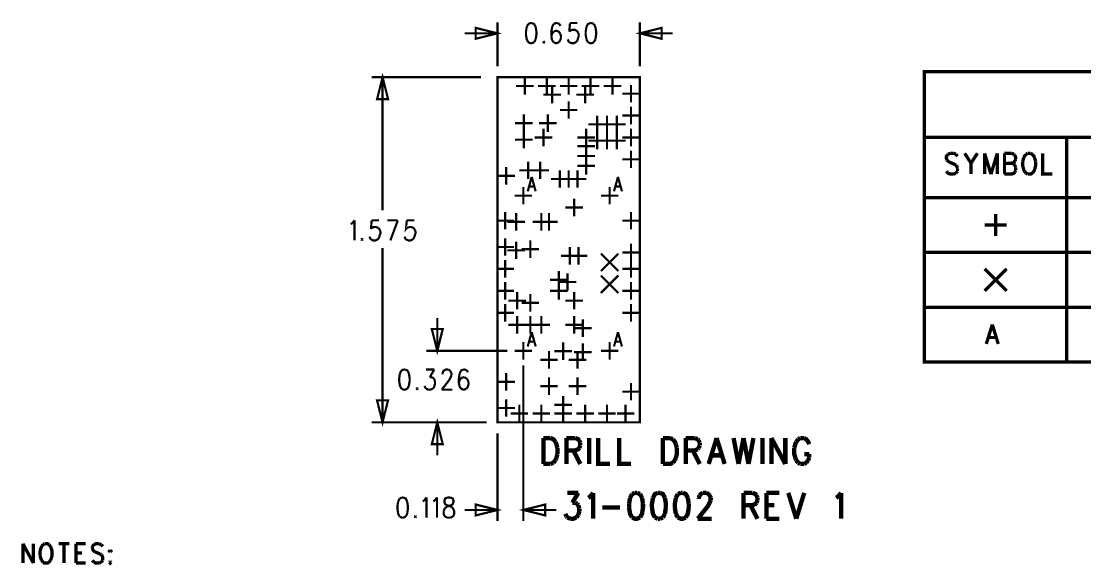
# Model space of a CAD drawing. Extents: x 5.82 to 15.01, y 4.82 to 9.83.
# Drawn here: x 5.825 to 10.682, y 7.346 to 9.83 of the extents above; entities that cross this region are included whole.
import ezdxf

# ---------------------------------------------------------------- set-up
doc = ezdxf.new("R2010")
doc.units = 0
doc.layers.add('DD_PHO', color=1, linetype='CONTINUOUS')

msp = doc.modelspace()

# ---------------------------------------------------------------- linework, layer by layer
at = {"layer": 'DD_PHO'}
for points, const_width in [([(8, 9.625), (8, 9.825)], 0.01), ([(8.14022, 9.8175), (8.1334, 9.80437)], 0.01), ([(8.15045, 9.82187), (8.14022, 9.8175)], 0.01), ([(8.15727, 9.82187), (8.15045, 9.82187)], 0.01), ([(8.17431, 9.80437), (8.1675, 9.8175), (8.15727, 9.82187)], 0.01), ([(8.25613, 9.8175), (8.24931, 9.80437)], 0.01), ([(8.26636, 9.82187), (8.25613, 9.8175)], 0.01), ([(8.27318, 9.82187), (8.26636, 9.82187)], 0.01), ([(8.2834, 9.8175), (8.27318, 9.82187)], 0.01), ([(8.28681, 9.80875), (8.2834, 9.8175)], 0.01), ([(8.33113, 9.82187), (8.32772, 9.7825)], 0.01), ([(8.36522, 9.82187), (8.33113, 9.82187)], 0.01), ([(8.42318, 9.82187), (8.41295, 9.8175), (8.40613, 9.80437)], 0.01), ([(8.43, 9.82187), (8.42318, 9.82187)], 0.01), ([(8.44022, 9.8175), (8.43, 9.82187)], 0.01), ([(8.44704, 9.80437), (8.44022, 9.8175)], 0.01), ([(8.65, 9.625), (8.65, 9.825)], 0.01), ([(8, 9.775), (7.85, 9.775)], 0.01), ([(8, 9.775), (7.9, 9.75), (7.9, 9.8), (8, 9.775)], 0.01), ([(8.1334, 9.80437), (8.13, 9.7825), (8.13, 9.76937)], 0.01), ([(8.13, 9.76937), (8.1334, 9.7475)], 0.01), ([(8.17772, 9.7825), (8.17431, 9.80437)], 0.01), ([(8.17431, 9.7475), (8.17772, 9.76937)], 0.01), ([(8.17772, 9.76937), (8.17772, 9.7825)], 0.01), ([(8.24931, 9.80437), (8.2459, 9.7825)], 0.01), ([(8.2459, 9.7825), (8.2459, 9.76062)], 0.01), ([(8.24931, 9.77375), (8.2459, 9.76062)], 0.01), ([(8.2459, 9.76062), (8.24931, 9.74312)], 0.01), ([(8.25613, 9.7825), (8.24931, 9.77375)], 0.01), ([(8.26636, 9.78687), (8.25613, 9.7825)], 0.01), ([(8.26977, 9.78687), (8.26636, 9.78687)], 0.01), ([(8.28681, 9.77375), (8.28, 9.7825), (8.26977, 9.78687)], 0.01), ([(8.29022, 9.76062), (8.28681, 9.77375)], 0.01), ([(8.29022, 9.75625), (8.29022, 9.76062)], 0.01), ([(8.32772, 9.7825), (8.33113, 9.78687)], 0.01), ([(8.33113, 9.78687), (8.34136, 9.79125), (8.35159, 9.79125), (8.36181, 9.78687)], 0.01), ([(8.36181, 9.78687), (8.36863, 9.77812)], 0.01), ([(8.36863, 9.77812), (8.37204, 9.765)], 0.01), ([(8.37204, 9.765), (8.36863, 9.75625)], 0.01), ([(8.40613, 9.80437), (8.40272, 9.7825)], 0.01), ([(8.40272, 9.7825), (8.40272, 9.76937)], 0.01), ([(8.40272, 9.76937), (8.40613, 9.7475)], 0.01), ([(8.45045, 9.76937), (8.45045, 9.7825), (8.44704, 9.80437)], 0.01), ([(8.44704, 9.7475), (8.45045, 9.76937)], 0.01), ([(8.65, 9.775), (8.75, 9.8), (8.75, 9.75), (8.65, 9.775)], 0.01), ([(8.65, 9.775), (8.8, 9.775)], 0.01), ([(8.1334, 9.7475), (8.14022, 9.73437)], 0.01), ([(8.14022, 9.73437), (8.15045, 9.73), (8.15727, 9.73), (8.1675, 9.73437)], 0.01), ([(8.1675, 9.73437), (8.17431, 9.7475)], 0.01), ([(8.21181, 9.73875), (8.2084, 9.73437)], 0.01), ([(8.2084, 9.73437), (8.21181, 9.73)], 0.01), ([(8.21522, 9.73437), (8.21181, 9.73875)], 0.01), ([(8.21181, 9.73), (8.21522, 9.73437)], 0.01), ([(8.24931, 9.74312), (8.25613, 9.73437)], 0.01), ([(8.25613, 9.73437), (8.26636, 9.73), (8.26977, 9.73), (8.28, 9.73437)], 0.01), ([(8.28, 9.73437), (8.28681, 9.74312)], 0.01), ([(8.28681, 9.74312), (8.29022, 9.75625)], 0.01), ([(8.32431, 9.73875), (8.3209, 9.7475)], 0.01), ([(8.32772, 9.73437), (8.32431, 9.73875)], 0.01), ([(8.3584, 9.73437), (8.34818, 9.73), (8.33795, 9.73), (8.32772, 9.73437)], 0.01), ([(8.36522, 9.74312), (8.3584, 9.73437)], 0.01), ([(8.36863, 9.75625), (8.36522, 9.74312)], 0.01), ([(8.40613, 9.7475), (8.41295, 9.73437)], 0.01), ([(8.41295, 9.73437), (8.42318, 9.73), (8.43, 9.73), (8.44022, 9.73437)], 0.01), ([(8.44022, 9.73437), (8.44704, 9.7475)], 0.01), ([(7.925, 9.575), (7.425, 9.575)], 0.01), ([(7.475, 9.575), (7.5, 9.475), (7.45, 9.475), (7.475, 9.575)], 0.01), ([(7.475, 9.575), (7.475, 8.9675)], 0.01), ([(7.975, 9.575), (7.97502, 9.575)], 0.001), ([(8, 8), (8.65, 8), (8.65, 9.575), (8, 9.575), (8, 8)], 0.01), ([(8, 9.575), (8.00002, 9.575)], 0.001), ([(8.125, 9.495), (8.125, 9.575)], 0.01), ([(8.225, 9.495), (8.225, 9.575)], 0.01), ([(8.325, 9.495), (8.325, 9.575)], 0.01), ([(8.425, 9.495), (8.425, 9.575)], 0.01), ([(8.525, 9.495), (8.525, 9.575)], 0.01), ([(8.65, 9.575), (8.65002, 9.575)], 0.001), ([(9.95, 9.6), (9.95, 8.275), (13.6, 8.275), (13.6, 9.6), (9.95, 9.6)], 0.015), ([(8.085, 9.535), (8.165, 9.535)], 0.01), ([(8.185, 9.535), (8.265, 9.535)], 0.01), ([(8.25, 9.455), (8.25, 9.535)], 0.01), ([(8.285, 9.535), (8.365, 9.535)], 0.01), ([(8.385, 9.535), (8.465, 9.535)], 0.01), ([(8.4, 9.455), (8.4, 9.535)], 0.01), ([(8.485, 9.535), (8.565, 9.535)], 0.01), ([(8.61, 9.46), (8.61, 9.54)], 0.01), ([(8.21, 9.495), (8.29, 9.495)], 0.01), ([(8.36, 9.495), (8.44, 9.495)], 0.01), ([(8.57, 9.5), (8.65, 9.5)], 0.01), ([(8.285, 9.425), (8.365, 9.425)], 0.01), ([(8.325, 9.385), (8.325, 9.465)], 0.01), ([(8.61, 9.36), (8.61, 9.44)], 0.01), ([(8.12, 9.325), (8.12, 9.405)], 0.01), ([(8.23, 9.325), (8.23, 9.405)], 0.01), ([(8.455, 9.32), (8.455, 9.4)], 0.01), ([(8.5, 9.32), (8.5, 9.4)], 0.01), ([(8.545, 9.32), (8.545, 9.4)], 0.01), ([(8.57, 9.4), (8.65, 9.4)], 0.01), ([(8.08, 9.365), (8.16, 9.365)], 0.01), ([(8.12, 9.25), (8.12, 9.33)], 0.01), ([(8.19, 9.365), (8.27, 9.365)], 0.01), ([(8.21, 9.26), (8.21, 9.34)], 0.01), ([(8.405, 9.26), (8.405, 9.34)], 0.01), ([(8.415, 9.36), (8.495, 9.36)], 0.01), ([(8.455, 9.245), (8.455, 9.325)], 0.01), ([(8.46, 9.36), (8.54, 9.36)], 0.01), ([(8.5, 9.245), (8.5, 9.325)], 0.01), ([(8.505, 9.36), (8.585, 9.36)], 0.01), ([(8.545, 9.245), (8.545, 9.325)], 0.01), ([(8.61, 9.26), (8.61, 9.34)], 0.01), ([(8.08, 9.29), (8.16, 9.29)], 0.01), ([(8.17, 9.3), (8.25, 9.3)], 0.01), ([(8.365, 9.3), (8.445, 9.3)], 0.01), ([(8.405, 9.22), (8.405, 9.3)], 0.01), ([(8.415, 9.285), (8.495, 9.285)], 0.01), ([(8.46, 9.285), (8.54, 9.285)], 0.01), ([(8.505, 9.285), (8.585, 9.285)], 0.01), ([(8.57, 9.3), (8.65, 9.3)], 0.01), ([(9.95, 9.3), (13.6, 9.3)], 0.015), ([(10.6, 9.3), (10.6, 8.275)], 0.015), ([(8.365, 9.26), (8.445, 9.26)], 0.01), ([(8.405, 9.175), (8.405, 9.255)], 0.01), ([(8.61, 9.16), (8.61, 9.24)], 0.01), ([(10.05727, 9.22312), (10.05, 9.21406), (10.05, 9.205), (10.05363, 9.19593)], 0.015), ([(10.06818, 9.22765), (10.05727, 9.22312)], 0.015), ([(10.08272, 9.22765), (10.06818, 9.22765)], 0.015), ([(10.09363, 9.22312), (10.08272, 9.22765)], 0.015), ([(10.1009, 9.21406), (10.09363, 9.22312)], 0.015), ([(10.13363, 9.22765), (10.16272, 9.18234)], 0.015), ([(10.19181, 9.22765), (10.16272, 9.18234)], 0.015), ([(10.22454, 9.22765), (10.22454, 9.1325)], 0.015), ([(10.22454, 9.22765), (10.25363, 9.1325)], 0.015), ([(10.28272, 9.22765), (10.25363, 9.1325)], 0.015), ([(10.28272, 9.22765), (10.28272, 9.1325)], 0.015), ([(10.31545, 9.22765), (10.31545, 9.1325)], 0.015), ([(10.31545, 9.22765), (10.34818, 9.22765)], 0.015), ([(10.34818, 9.22765), (10.35909, 9.22312)], 0.015), ([(10.35909, 9.22312), (10.36272, 9.21859)], 0.015), ([(10.41363, 9.22312), (10.40636, 9.21406), (10.40272, 9.205)], 0.015), ([(10.4209, 9.22765), (10.41363, 9.22312)], 0.015), ([(10.43545, 9.22765), (10.4209, 9.22765)], 0.015), ([(10.44272, 9.22312), (10.43545, 9.22765)], 0.015), ([(10.45363, 9.205), (10.45, 9.21406), (10.44272, 9.22312)], 0.015), ([(10.49, 9.22765), (10.49, 9.1325), (10.53363, 9.1325)], 0.015), ([(8.14, 9.11), (8.14, 9.19)], 0.01), ([(8.195, 9.11), (8.195, 9.19)], 0.01), ([(8.365, 9.215), (8.445, 9.215)], 0.01), ([(8.405, 9.13), (8.405, 9.21)], 0.01), ([(8.57, 9.2), (8.65, 9.2)], 0.01), ([(10.05363, 9.19593), (10.05727, 9.1914)], 0.015), ([(10.05727, 9.1914), (10.06454, 9.18687)], 0.015), ([(10.06454, 9.18687), (10.08636, 9.17781), (10.09363, 9.17328)], 0.015), ([(10.09363, 9.17328), (10.09727, 9.16875), (10.1009, 9.15968)], 0.015), ([(10.16272, 9.18234), (10.16272, 9.1325)], 0.015), ([(10.31545, 9.18234), (10.34818, 9.18234), (10.35909, 9.17781), (10.36272, 9.17328)], 0.015), ([(10.35909, 9.18687), (10.34818, 9.18234)], 0.015), ([(10.36272, 9.1914), (10.35909, 9.18687)], 0.015), ([(10.36272, 9.21859), (10.36636, 9.20953), (10.36636, 9.20046)], 0.015), ([(10.36636, 9.20046), (10.36272, 9.1914)], 0.015), ([(10.36272, 9.17328), (10.36636, 9.16421)], 0.015), ([(10.40272, 9.205), (10.39909, 9.1914)], 0.015), ([(10.39909, 9.1914), (10.39909, 9.16875), (10.40272, 9.15515)], 0.015), ([(10.45727, 9.1914), (10.45363, 9.205)], 0.015), ([(10.45363, 9.15515), (10.45727, 9.16875), (10.45727, 9.1914)], 0.015), ([(8.04, 9.085), (8.04, 9.165)], 0.01), ([(8.1, 9.15), (8.18, 9.15)], 0.01), ([(8.155, 9.15), (8.235, 9.15)], 0.01), ([(8.285, 9.07), (8.285, 9.15)], 0.01), ([(8.325, 9.07), (8.325, 9.15)], 0.01), ([(8.365, 9.17), (8.445, 9.17)], 0.01), ([(8.365, 9.07), (8.365, 9.15)], 0.01), ([(10.08272, 9.1325), (10.06818, 9.1325), (10.05727, 9.13703), (10.05, 9.14609)], 0.015), ([(10.09363, 9.13703), (10.08272, 9.1325)], 0.015), ([(10.1009, 9.14609), (10.09363, 9.13703)], 0.015), ([(10.1009, 9.15968), (10.1009, 9.14609)], 0.015), ([(10.36272, 9.14156), (10.35909, 9.13703), (10.34818, 9.1325), (10.31545, 9.1325)], 0.015), ([(10.36636, 9.15062), (10.36272, 9.14156)], 0.015), ([(10.36636, 9.16421), (10.36636, 9.15062)], 0.015), ([(10.40272, 9.15515), (10.40636, 9.14609), (10.41363, 9.13703)], 0.015), ([(10.41363, 9.13703), (10.4209, 9.1325)], 0.015), ([(10.4209, 9.1325), (10.43545, 9.1325), (10.44272, 9.13703)], 0.015), ([(10.44272, 9.13703), (10.45, 9.14609), (10.45363, 9.15515)], 0.015), ([(8, 9.125), (8.08, 9.125)], 0.01), ([(8.15618, 9.11962), (8.138, 9.054)], 0.01), ([(8.15618, 9.11962), (8.17436, 9.054)], 0.01), ([(8.245, 9.11), (8.325, 9.11)], 0.01), ([(8.285, 9.11), (8.365, 9.11)], 0.01), ([(8.325, 9.11), (8.405, 9.11)], 0.01), ([(8.55018, 9.11962), (8.532, 9.054)], 0.01), ([(8.55018, 9.11962), (8.56836, 9.054)], 0.01), ([(8.078, 9.034), (8.158, 9.034)], 0.01), ([(8.118, 8.994), (8.118, 9.074)], 0.01), ([(8.14481, 9.07587), (8.16754, 9.07587)], 0.01), ([(8.472, 9.034), (8.552, 9.034)], 0.01), ([(8.512, 8.994), (8.512, 9.074)], 0.01), ([(8.53881, 9.07587), (8.56154, 9.07587)], 0.01), ([(8.35, 8.94), (8.35, 9.02)], 0.01), ([(13.6, 9.025), (9.95, 9.025)], 0.015), ([(8.035, 8.88), (8.035, 8.96)], 0.01), ([(8.085, 8.875), (8.085, 8.955)], 0.01), ([(8.2, 8.875), (8.2, 8.955)], 0.01), ([(8.235, 8.875), (8.235, 8.955)], 0.01), ([(8.31, 8.98), (8.39, 8.98)], 0.01), ([(8.61, 8.88), (8.61, 8.96)], 0.01), ([(10.275, 8.95), (10.275, 8.85)], 0.015), ([(7.33, 8.90437), (7.33681, 8.90875)], 0.01), ([(7.33681, 8.90875), (7.34704, 8.92187)], 0.01), ([(7.34704, 8.92187), (7.34704, 8.83)], 0.01), ([(7.42545, 8.92187), (7.42204, 8.8825)], 0.01), ([(7.42204, 8.8825), (7.42545, 8.88687)], 0.01), ([(7.45954, 8.92187), (7.42545, 8.92187)], 0.01), ([(7.42545, 8.88687), (7.43568, 8.89125), (7.4459, 8.89125)], 0.01), ([(7.4459, 8.89125), (7.45613, 8.88687)], 0.01), ([(7.45613, 8.88687), (7.46295, 8.87812)], 0.01), ([(7.49704, 8.92187), (7.54477, 8.92187)], 0.01), ([(7.54477, 8.92187), (7.51068, 8.83)], 0.01), ([(7.58568, 8.92187), (7.58227, 8.8825), (7.58568, 8.88687)], 0.01), ([(7.61977, 8.92187), (7.58568, 8.92187)], 0.01), ([(7.58568, 8.88687), (7.5959, 8.89125)], 0.01), ([(7.5959, 8.89125), (7.60613, 8.89125)], 0.01), ([(7.60613, 8.89125), (7.61636, 8.88687)], 0.01), ([(7.61636, 8.88687), (7.62318, 8.87812)], 0.01), ([(7.995, 8.92), (8.075, 8.92)], 0.01), ([(8.045, 8.915), (8.125, 8.915)], 0.01), ([(8.16, 8.915), (8.24, 8.915)], 0.01), ([(8.195, 8.915), (8.275, 8.915)], 0.01), ([(8.57, 8.92), (8.65, 8.92)], 0.01), ([(10.225, 8.9), (10.325, 8.9)], 0.015), ([(7.38113, 8.83875), (7.37772, 8.83437)], 0.01), ([(7.38454, 8.83437), (7.38113, 8.83875)], 0.01), ([(7.41863, 8.83875), (7.41522, 8.8475)], 0.01), ([(7.42204, 8.83437), (7.41863, 8.83875)], 0.01), ([(7.45954, 8.84312), (7.45272, 8.83437)], 0.01), ([(7.46295, 8.87812), (7.46636, 8.865), (7.46295, 8.85625), (7.45954, 8.84312)], 0.01), ([(7.58227, 8.83437), (7.57886, 8.83875), (7.57545, 8.8475)], 0.01), ([(7.61977, 8.84312), (7.61295, 8.83437)], 0.01), ([(7.62318, 8.87812), (7.62659, 8.865), (7.62318, 8.85625), (7.61977, 8.84312)], 0.01), ([(8.035, 8.76), (8.035, 8.84)], 0.01), ([(7.37772, 8.83437), (7.38113, 8.83)], 0.01), ([(7.38113, 8.83), (7.38454, 8.83437)], 0.01), ([(7.45272, 8.83437), (7.4425, 8.83), (7.43227, 8.83), (7.42204, 8.83437)], 0.01), ([(7.475, 8), (7.475, 8.795)], 0.01), ([(7.60272, 8.83), (7.5925, 8.83), (7.58227, 8.83437)], 0.01), ([(7.61295, 8.83437), (7.60272, 8.83)], 0.01), ([(7.995, 8.8), (8.075, 8.8)], 0.01), ([(8.085, 8.745), (8.085, 8.825)], 0.01), ([(8.11, 8.79), (8.19, 8.79)], 0.01), ([(8.15, 8.75), (8.15, 8.83)], 0.01), ([(8.33, 8.72), (8.33, 8.8)], 0.01), ([(8.37, 8.72), (8.37, 8.8)], 0.01), ([(8.61, 8.735), (8.61, 8.815)], 0.01), ([(8.035, 8.66), (8.035, 8.74)], 0.01), ([(8.045, 8.785), (8.125, 8.785)], 0.01), ([(8.29, 8.76), (8.37, 8.76)], 0.01), ([(8.33, 8.76), (8.41, 8.76)], 0.01), ([(8.472, 8.69), (8.552, 8.77)], 0.01), ([(8.472, 8.77), (8.552, 8.69)], 0.01), ([(8.57, 8.775), (8.65, 8.775)], 0.01), ([(8.61, 8.66), (8.61, 8.74)], 0.01), ([(9.95, 8.775), (13.6, 8.775)], 0.015), ([(7.995, 8.7), (8.075, 8.7)], 0.01), ([(8.28, 8.61), (8.28, 8.69)], 0.01), ([(8.57, 8.7), (8.65, 8.7)], 0.01), ([(10.225, 8.7), (10.325, 8.6)], 0.015), ([(10.325, 8.7), (10.225, 8.6)], 0.015), ([(8.24, 8.65), (8.32, 8.65)], 0.01), ([(8.32, 8.6), (8.32, 8.68)], 0.01), ([(8.472, 8.59), (8.552, 8.67)], 0.01), ([(8.472, 8.67), (8.552, 8.59)], 0.01), ([(7.995, 8.6), (8.075, 8.6)], 0.01), ([(8.035, 8.56), (8.035, 8.64)], 0.01), ([(8.09, 8.515), (8.09, 8.595)], 0.01), ([(8.24, 8.6), (8.32, 8.6)], 0.01), ([(8.28, 8.56), (8.28, 8.64)], 0.01), ([(8.28, 8.64), (8.36, 8.64)], 0.01), ([(8.35, 8.515), (8.35, 8.595)], 0.01), ([(8.57, 8.6), (8.65, 8.6)], 0.01), ([(8.61, 8.56), (8.61, 8.64)], 0.01), ([(8.05, 8.555), (8.13, 8.555)], 0.01), ([(8.11, 8.545), (8.19, 8.545)], 0.01), ([(8.15, 8.505), (8.15, 8.585)], 0.01), ([(8.31, 8.555), (8.39, 8.555)], 0.01), ([(7.995, 8.5), (8.075, 8.5)], 0.01), ([(8.035, 8.46), (8.035, 8.54)], 0.01), ([(8.57, 8.5), (8.65, 8.5)], 0.01), ([(8.61, 8.46), (8.61, 8.54)], 0.01), ([(9.95, 8.525), (13.6, 8.525)], 0.015), ([(7.725, 8.326), (7.725, 8.476)], 0.01), ([(8.09, 8.405), (8.09, 8.485)], 0.01), ([(8.15, 8.405), (8.15, 8.485)], 0.01), ([(8.2, 8.405), (8.2, 8.485)], 0.01), ([(8.35, 8.405), (8.35, 8.485)], 0.01), ([(8.39, 8.39), (8.39, 8.47)], 0.01), ([(10.25977, 8.44609), (10.2325, 8.3575)], 0.015), ([(10.25977, 8.44609), (10.28704, 8.3575)], 0.015), ([(7.725, 8.326), (7.7, 8.426), (7.75, 8.426), (7.725, 8.326)], 0.01), ([(8.05, 8.445), (8.13, 8.445)], 0.01), ([(8.11, 8.445), (8.19, 8.445)], 0.01), ([(8.15618, 8.41162), (8.138, 8.346)], 0.01), ([(8.15618, 8.41162), (8.17436, 8.346)], 0.01), ([(8.16, 8.445), (8.24, 8.445)], 0.01), ([(8.31, 8.445), (8.39, 8.445)], 0.01), ([(8.35, 8.43), (8.43, 8.43)], 0.01), ([(8.55018, 8.41162), (8.532, 8.346)], 0.01), ([(8.55018, 8.41162), (8.56836, 8.346)], 0.01), ([(8.118, 8.286), (8.118, 8.366)], 0.01), ([(8.14481, 8.36787), (8.16754, 8.36787)], 0.01), ([(8.3, 8.285), (8.3, 8.365)], 0.01), ([(8.39, 8.28), (8.39, 8.36)], 0.01), ([(8.512, 8.286), (8.512, 8.366)], 0.01), ([(8.53881, 8.36787), (8.56154, 8.36787)], 0.01), ([(10.24272, 8.38703), (10.27681, 8.38703)], 0.015), ([(8.045, 8.326), (7.675, 8.326)], 0.01), ([(8.078, 8.326), (8.158, 8.326)], 0.01), ([(8.095, 8.326), (8.09502, 8.326)], 0.001), ([(8.118, 8.31), (8.11802, 8.31)], 0.001), ([(8.235, 8.245), (8.235, 8.325)], 0.01), ([(8.26, 8.325), (8.34, 8.325)], 0.01), ([(8.35, 8.32), (8.43, 8.32)], 0.01), ([(8.365, 8.245), (8.365, 8.325)], 0.01), ([(8.472, 8.326), (8.552, 8.326)], 0.01), ([(8.118, 8.26), (8.118, 7.55)], 0.01), ([(8.195, 8.285), (8.275, 8.285)], 0.01), ([(8.325, 8.285), (8.405, 8.285)], 0.01), ([(7.5544, 8.22337), (7.551, 8.2015), (7.551, 8.18837)], 0.01), ([(7.56122, 8.2365), (7.5544, 8.22337)], 0.01), ([(7.57145, 8.24087), (7.56122, 8.2365)], 0.01), ([(7.57827, 8.24087), (7.57145, 8.24087)], 0.01), ([(7.59531, 8.22337), (7.5885, 8.2365), (7.57827, 8.24087)], 0.01), ([(7.59872, 8.2015), (7.59531, 8.22337)], 0.01), ([(7.67372, 8.24087), (7.71122, 8.24087)], 0.01), ([(7.71122, 8.24087), (7.69077, 8.20587)], 0.01), ([(7.69077, 8.20587), (7.701, 8.20587)], 0.01), ([(7.701, 8.20587), (7.70781, 8.2015)], 0.01), ([(7.74872, 8.22337), (7.75213, 8.23212)], 0.01), ([(7.74872, 8.219), (7.74872, 8.22337)], 0.01), ([(7.75213, 8.23212), (7.75554, 8.2365)], 0.01), ([(7.75554, 8.2365), (7.76236, 8.24087)], 0.01), ([(7.76236, 8.24087), (7.776, 8.24087)], 0.01), ([(7.776, 8.24087), (7.78281, 8.2365)], 0.01), ([(7.78622, 8.20587), (7.7794, 8.19275)], 0.01), ([(7.78281, 8.2365), (7.78622, 8.23212)], 0.01), ([(7.78622, 8.23212), (7.78963, 8.22337)], 0.01), ([(7.78963, 8.21462), (7.78622, 8.20587)], 0.01), ([(7.78963, 8.22337), (7.78963, 8.21462)], 0.01), ([(7.82713, 8.22337), (7.82372, 8.2015)], 0.01), ([(7.84418, 8.24087), (7.83395, 8.2365), (7.82713, 8.22337)], 0.01), ([(7.84418, 8.20587), (7.83395, 8.2015), (7.82713, 8.19275)], 0.01), ([(7.851, 8.24087), (7.84418, 8.24087)], 0.01), ([(7.84759, 8.20587), (7.84418, 8.20587)], 0.01), ([(7.85781, 8.2015), (7.84759, 8.20587)], 0.01), ([(7.86122, 8.2365), (7.851, 8.24087)], 0.01), ([(7.86463, 8.22775), (7.86122, 8.2365)], 0.01), ([(8.04, 8.145), (8.04, 8.225)], 0.01), ([(8.235, 8.125), (8.235, 8.205)], 0.01), ([(8.365, 8.125), (8.365, 8.205)], 0.01), ([(7.551, 8.18837), (7.5544, 8.1665)], 0.01), ([(7.5544, 8.1665), (7.56122, 8.15337)], 0.01), ([(7.5885, 8.15337), (7.59531, 8.1665)], 0.01), ([(7.59531, 8.1665), (7.59872, 8.18837)], 0.01), ([(7.59872, 8.18837), (7.59872, 8.2015)], 0.01), ([(7.63281, 8.15775), (7.6294, 8.15337)], 0.01), ([(7.63622, 8.15337), (7.63281, 8.15775)], 0.01), ([(7.67031, 8.15775), (7.6669, 8.1665)], 0.01), ([(7.67372, 8.15337), (7.67031, 8.15775)], 0.01), ([(7.71122, 8.16212), (7.7044, 8.15337)], 0.01), ([(7.70781, 8.2015), (7.71122, 8.19712)], 0.01), ([(7.71122, 8.19712), (7.71463, 8.184)], 0.01), ([(7.71463, 8.17525), (7.71122, 8.16212)], 0.01), ([(7.71463, 8.184), (7.71463, 8.17525)], 0.01), ([(7.7794, 8.19275), (7.74531, 8.149)], 0.01), ([(7.82372, 8.2015), (7.82372, 8.17962)], 0.01), ([(7.82713, 8.19275), (7.82372, 8.17962)], 0.01), ([(7.82372, 8.17962), (7.82713, 8.16212)], 0.01), ([(7.82713, 8.16212), (7.83395, 8.15337)], 0.01), ([(7.86463, 8.19275), (7.85781, 8.2015)], 0.01), ([(7.85781, 8.15337), (7.86463, 8.16212)], 0.01), ([(7.86804, 8.17962), (7.86463, 8.19275)], 0.01), ([(7.86463, 8.16212), (7.86804, 8.17525)], 0.01), ([(7.86804, 8.17525), (7.86804, 8.17962)], 0.01), ([(8, 8.185), (8.08, 8.185)], 0.01), ([(8.195, 8.165), (8.275, 8.165)], 0.01), ([(8.325, 8.165), (8.405, 8.165)], 0.01), ([(8.61, 8.1), (8.61, 8.18)], 0.01), ([(7.56122, 8.15337), (7.57145, 8.149), (7.57827, 8.149), (7.5885, 8.15337)], 0.01), ([(7.6294, 8.15337), (7.63281, 8.149)], 0.01), ([(7.63281, 8.149), (7.63622, 8.15337)], 0.01), ([(7.7044, 8.15337), (7.69418, 8.149), (7.68395, 8.149), (7.67372, 8.15337)], 0.01), ([(7.74531, 8.149), (7.79304, 8.149)], 0.01), ([(7.83395, 8.15337), (7.84418, 8.149), (7.84759, 8.149), (7.85781, 8.15337)], 0.01), ([(8.3, 8.04), (8.3, 8.12)], 0.01), ([(8.57, 8.14), (8.65, 8.14)], 0.01), ([(7.475, 8), (7.45, 8.1), (7.5, 8.1), (7.475, 8)], 0.01), ([(8, 8.065), (8.08, 8.065)], 0.01), ([(8.04, 8.025), (8.04, 8.105)], 0.01), ([(8.1, 8), (8.1, 8.08)], 0.01), ([(8.2, 8), (8.2, 8.08)], 0.01), ([(8.26, 8.08), (8.34, 8.08)], 0.01), ([(8.3, 8), (8.3, 8.08)], 0.01), ([(8.4, 8), (8.4, 8.08)], 0.01), ([(8.5, 8), (8.5, 8.08)], 0.01), ([(8.585, 8), (8.585, 8.08)], 0.01), ([(8.06, 8.04), (8.14, 8.04)], 0.01), ([(8.16, 8.04), (8.24, 8.04)], 0.01), ([(8.26, 8.04), (8.34, 8.04)], 0.01), ([(8.36, 8.04), (8.44, 8.04)], 0.01), ([(8.46, 8.04), (8.54, 8.04)], 0.01), ([(8.545, 8.04), (8.625, 8.04)], 0.01), ([(7.95, 8), (7.425, 8)], 0.01), ([(7.725, 8), (7.75, 7.9), (7.7, 7.9), (7.725, 8)], 0.01), ([(7.725, 8), (7.725, 7.85)], 0.01), ([(8, 8), (8.00002, 8)], 0.001), ([(8, 8), (8.00002, 8)], 0.001), ([(8, 8), (8.00002, 8)], 0.001), ([(8, 7.95), (8, 7.55)], 0.01), ([(8.21, 7.92812), (8.21, 7.81)], 0.02), ([(8.21, 7.92812), (8.24181, 7.92812)], 0.02), ([(8.24181, 7.92812), (8.25545, 7.9225), (8.26454, 7.91125)], 0.02), ([(8.26454, 7.91125), (8.26909, 7.9), (8.27363, 7.88312)], 0.02), ([(8.31454, 7.92812), (8.31454, 7.81)], 0.02), ([(8.31454, 7.92812), (8.35545, 7.92812)], 0.02), ([(8.35545, 7.92812), (8.36909, 7.9225), (8.37363, 7.91687)], 0.02), ([(8.37363, 7.91687), (8.37818, 7.90562)], 0.02), ([(8.41909, 7.92812), (8.41909, 7.81)], 0.02), ([(8.46, 7.92812), (8.46, 7.81), (8.51454, 7.81)], 0.02), ([(8.55545, 7.92812), (8.55545, 7.81), (8.61, 7.81)], 0.02), ([(8.75545, 7.92812), (8.75545, 7.81)], 0.02), ([(8.75545, 7.92812), (8.78727, 7.92812)], 0.02), ([(8.78727, 7.92812), (8.8009, 7.9225)], 0.02), ([(8.8009, 7.9225), (8.81, 7.91125), (8.81454, 7.9)], 0.02), ([(8.86, 7.92812), (8.86, 7.81)], 0.02), ([(8.86, 7.92812), (8.9009, 7.92812)], 0.02), ([(8.9009, 7.92812), (8.91454, 7.9225)], 0.02), ([(8.91454, 7.9225), (8.91909, 7.91687)], 0.02), ([(8.91909, 7.91687), (8.92363, 7.90562)], 0.02), ([(9.0009, 7.92812), (8.96454, 7.81)], 0.02), ([(9.0009, 7.92812), (9.03727, 7.81)], 0.02), ([(9.07818, 7.92812), (9.1009, 7.81)], 0.02), ([(9.12363, 7.92812), (9.1009, 7.81)], 0.02), ([(9.12363, 7.92812), (9.14636, 7.81)], 0.02), ([(9.16909, 7.92812), (9.14636, 7.81)], 0.02), ([(9.21, 7.92812), (9.21, 7.81)], 0.02), ([(9.2509, 7.92812), (9.2509, 7.81)], 0.02), ([(9.2509, 7.92812), (9.31454, 7.81)], 0.02), ([(9.31454, 7.92812), (9.31454, 7.81)], 0.02), ([(9.36454, 7.91125), (9.36, 7.9), (9.35545, 7.88312)], 0.02), ([(9.37363, 7.9225), (9.36454, 7.91125)], 0.02), ([(9.38272, 7.92812), (9.37363, 7.9225)], 0.02), ([(9.4009, 7.92812), (9.38272, 7.92812)], 0.02), ([(9.42363, 7.9), (9.41909, 7.91125), (9.41, 7.9225), (9.4009, 7.92812)], 0.02), ([(8.27363, 7.88312), (8.27363, 7.855)], 0.02), ([(8.35545, 7.87187), (8.31454, 7.87187)], 0.02), ([(8.34636, 7.87187), (8.37818, 7.81)], 0.02), ([(8.37363, 7.88312), (8.36909, 7.8775), (8.35545, 7.87187)], 0.02), ([(8.37818, 7.89437), (8.37363, 7.88312)], 0.02), ([(8.37818, 7.90562), (8.37818, 7.89437)], 0.02), ([(8.81454, 7.9), (8.81909, 7.88312)], 0.02), ([(8.81909, 7.88312), (8.81909, 7.855), (8.81454, 7.83812)], 0.02), ([(8.9009, 7.87187), (8.86, 7.87187)], 0.02), ([(8.89181, 7.87187), (8.92363, 7.81)], 0.02), ([(8.91454, 7.8775), (8.9009, 7.87187)], 0.02), ([(8.91909, 7.88312), (8.91454, 7.8775)], 0.02), ([(8.92363, 7.89437), (8.91909, 7.88312)], 0.02), ([(8.92363, 7.90562), (8.92363, 7.89437)], 0.02), ([(9.35545, 7.88312), (9.35545, 7.855), (9.36, 7.83812)], 0.02), ([(8.24181, 7.81), (8.21, 7.81)], 0.02), ([(8.25545, 7.81562), (8.24181, 7.81)], 0.02), ([(8.26454, 7.82687), (8.25545, 7.81562)], 0.02), ([(8.26909, 7.83812), (8.26454, 7.82687)], 0.02), ([(8.27363, 7.855), (8.26909, 7.83812)], 0.02), ([(8.8009, 7.81562), (8.78727, 7.81), (8.75545, 7.81)], 0.02), ([(8.81, 7.82687), (8.8009, 7.81562)], 0.02), ([(8.81454, 7.83812), (8.81, 7.82687)], 0.02), ([(8.97818, 7.84937), (9.02363, 7.84937)], 0.02), ([(9.36, 7.83812), (9.36454, 7.82687)], 0.02), ([(9.36454, 7.82687), (9.37363, 7.81562)], 0.02), ([(9.37363, 7.81562), (9.38272, 7.81)], 0.02), ([(9.38272, 7.81), (9.4009, 7.81)], 0.02), ([(9.4009, 7.855), (9.42363, 7.855)], 0.02), ([(9.4009, 7.81), (9.41, 7.81562)], 0.02), ([(9.41, 7.81562), (9.41909, 7.82687)], 0.02), ([(9.41909, 7.82687), (9.42363, 7.83812)], 0.02), ([(9.42363, 7.83812), (9.42363, 7.855)], 0.02), ([(8.31909, 7.67812), (8.36909, 7.67812)], 0.02), ([(8.36909, 7.67812), (8.34181, 7.63312)], 0.02), ([(8.42363, 7.66125), (8.43727, 7.67812)], 0.02), ([(8.43727, 7.67812), (8.43727, 7.56)], 0.02), ([(8.61454, 7.6725), (8.60545, 7.65562)], 0.02), ([(8.62818, 7.67812), (8.61454, 7.6725)], 0.02), ([(8.63727, 7.67812), (8.62818, 7.67812)], 0.02), ([(8.6509, 7.6725), (8.63727, 7.67812)], 0.02), ([(8.66, 7.65562), (8.6509, 7.6725)], 0.02), ([(8.73272, 7.67812), (8.71909, 7.6725), (8.71, 7.65562)], 0.02), ([(8.74181, 7.67812), (8.73272, 7.67812)], 0.02), ([(8.76454, 7.65562), (8.75545, 7.6725), (8.74181, 7.67812)], 0.02), ([(8.82363, 7.6725), (8.81454, 7.65562)], 0.02), ([(8.83727, 7.67812), (8.82363, 7.6725)], 0.02), ([(8.84636, 7.67812), (8.83727, 7.67812)], 0.02), ([(8.86909, 7.65562), (8.86, 7.6725), (8.84636, 7.67812)], 0.02), ([(8.91909, 7.65562), (8.92363, 7.66687)], 0.02), ([(8.92363, 7.66687), (8.92818, 7.6725), (8.93727, 7.67812)], 0.02), ([(8.93727, 7.67812), (8.95545, 7.67812)], 0.02), ([(8.95545, 7.67812), (8.96454, 7.6725)], 0.02), ([(8.96454, 7.6725), (8.96909, 7.66687)], 0.02), ([(8.96909, 7.66687), (8.97363, 7.65562)], 0.02), ([(9.12363, 7.67812), (9.12363, 7.56)], 0.02), ([(9.12363, 7.67812), (9.16454, 7.67812)], 0.02), ([(9.16454, 7.67812), (9.17818, 7.6725), (9.18272, 7.66687)], 0.02), ([(9.18272, 7.66687), (9.18727, 7.65562)], 0.02), ([(9.22818, 7.67812), (9.22818, 7.56)], 0.02), ([(9.22818, 7.67812), (9.28727, 7.67812)], 0.02), ([(9.32818, 7.67812), (9.36454, 7.56)], 0.02), ([(9.4009, 7.67812), (9.36454, 7.56)], 0.02), ([(9.54636, 7.65562), (9.55545, 7.66125), (9.56909, 7.67812)], 0.02), ([(9.56909, 7.67812), (9.56909, 7.56)], 0.02), ([(7.5464, 7.63937), (7.543, 7.6175), (7.543, 7.60437)], 0.01), ([(7.55322, 7.6525), (7.5464, 7.63937)], 0.01), ([(7.56345, 7.65687), (7.55322, 7.6525)], 0.01), ([(7.57027, 7.65687), (7.56345, 7.65687)], 0.01), ([(7.58731, 7.63937), (7.5805, 7.6525), (7.57027, 7.65687)], 0.01), ([(7.59072, 7.6175), (7.58731, 7.63937)], 0.01), ([(7.6589, 7.63937), (7.66572, 7.64375)], 0.01), ([(7.66572, 7.64375), (7.67595, 7.65687)], 0.01), ([(7.67595, 7.65687), (7.67595, 7.565)], 0.01), ([(7.70663, 7.63937), (7.71345, 7.64375), (7.72368, 7.65687)], 0.01), ([(7.72368, 7.65687), (7.72368, 7.565)], 0.01), ([(7.7714, 7.65687), (7.76118, 7.6525), (7.75777, 7.64375), (7.75777, 7.635), (7.76118, 7.62625), (7.768, 7.62187)], 0.01), ([(7.768, 7.62187), (7.78163, 7.6175)], 0.01), ([(7.78504, 7.65687), (7.7714, 7.65687)], 0.01), ([(7.77481, 7.6175), (7.78845, 7.62187)], 0.01), ([(7.78845, 7.62187), (7.79527, 7.62625), (7.79868, 7.635), (7.79868, 7.64375), (7.79527, 7.6525), (7.78504, 7.65687)], 0.01), ([(8, 7.6), (7.9, 7.575), (7.9, 7.625), (8, 7.6)], 0.01), ([(8.118, 7.6), (8.218, 7.625), (8.218, 7.575), (8.118, 7.6)], 0.01), ([(8.34181, 7.63312), (8.35545, 7.63312)], 0.02), ([(8.35545, 7.63312), (8.36454, 7.6275)], 0.02), ([(8.36454, 7.6275), (8.36909, 7.62187)], 0.02), ([(8.36909, 7.62187), (8.37363, 7.605)], 0.02), ([(8.41454, 7.65562), (8.42363, 7.66125)], 0.02), ([(8.60545, 7.65562), (8.6009, 7.6275)], 0.02), ([(8.6009, 7.6275), (8.6009, 7.61062)], 0.02), ([(8.66454, 7.6275), (8.66, 7.65562)], 0.02), ([(8.66454, 7.61062), (8.66454, 7.6275)], 0.02), ([(8.71, 7.65562), (8.70545, 7.6275), (8.70545, 7.61062)], 0.02), ([(8.76909, 7.61062), (8.76909, 7.6275), (8.76454, 7.65562)], 0.02), ([(8.81454, 7.65562), (8.81, 7.6275), (8.81, 7.61062)], 0.02), ([(8.87363, 7.6275), (8.86909, 7.65562)], 0.02), ([(8.87363, 7.61062), (8.87363, 7.6275)], 0.02), ([(8.96909, 7.63312), (8.96, 7.61625), (8.91454, 7.56)], 0.02), ([(8.91909, 7.65), (8.91909, 7.65562)], 0.02), ([(8.97363, 7.64437), (8.96909, 7.63312)], 0.02), ([(8.97363, 7.65562), (8.97363, 7.64437)], 0.02), ([(9.16454, 7.62187), (9.12363, 7.62187)], 0.02), ([(9.15545, 7.62187), (9.18727, 7.56)], 0.02), ([(9.18272, 7.63312), (9.17818, 7.6275), (9.16454, 7.62187)], 0.02), ([(9.18727, 7.64437), (9.18272, 7.63312)], 0.02), ([(9.18727, 7.65562), (9.18727, 7.64437)], 0.02), ([(9.22818, 7.62187), (9.26454, 7.62187)], 0.02), ([(7.543, 7.60437), (7.5464, 7.5825)], 0.01), ([(7.5464, 7.5825), (7.55322, 7.56937)], 0.01), ([(7.5805, 7.56937), (7.58731, 7.5825)], 0.01), ([(7.58731, 7.5825), (7.59072, 7.60437)], 0.01), ([(7.59072, 7.60437), (7.59072, 7.6175)], 0.01), ([(7.62481, 7.57375), (7.6214, 7.56937)], 0.01), ([(7.62822, 7.56937), (7.62481, 7.57375)], 0.01), ([(7.75436, 7.59562), (7.75777, 7.60437)], 0.01), ([(7.76118, 7.56937), (7.75777, 7.57375), (7.75436, 7.5825), (7.75436, 7.59562)], 0.01), ([(7.75777, 7.60437), (7.76459, 7.61312)], 0.01), ([(7.76459, 7.61312), (7.77481, 7.6175)], 0.01), ([(7.78163, 7.6175), (7.79186, 7.61312)], 0.01), ([(7.79186, 7.61312), (7.79868, 7.60437)], 0.01), ([(7.80209, 7.59562), (7.80209, 7.5825), (7.79868, 7.57375), (7.79527, 7.56937)], 0.01), ([(7.79868, 7.60437), (7.80209, 7.59562)], 0.01), ([(8, 7.6), (7.85, 7.6)], 0.01), ([(8.118, 7.6), (8.268, 7.6)], 0.01), ([(8.31454, 7.57125), (8.31, 7.5825)], 0.02), ([(8.31909, 7.56562), (8.31454, 7.57125)], 0.02), ([(8.36909, 7.57687), (8.36, 7.56562)], 0.02), ([(8.37363, 7.59375), (8.36909, 7.57687)], 0.02), ([(8.37363, 7.605), (8.37363, 7.59375)], 0.02), ([(8.47818, 7.61062), (8.56, 7.61062)], 0.02), ([(8.6009, 7.61062), (8.60545, 7.5825), (8.61454, 7.56562)], 0.02), ([(8.6509, 7.56562), (8.66, 7.5825), (8.66454, 7.61062)], 0.02), ([(8.70545, 7.61062), (8.71, 7.5825), (8.71909, 7.56562)], 0.02), ([(8.75545, 7.56562), (8.76454, 7.5825)], 0.02), ([(8.76454, 7.5825), (8.76909, 7.61062)], 0.02), ([(8.81, 7.61062), (8.81454, 7.5825)], 0.02), ([(8.81454, 7.5825), (8.82363, 7.56562)], 0.02), ([(8.86, 7.56562), (8.86909, 7.5825), (8.87363, 7.61062)], 0.02), ([(7.55322, 7.56937), (7.56345, 7.565), (7.57027, 7.565), (7.5805, 7.56937)], 0.01), ([(7.6214, 7.56937), (7.62481, 7.565)], 0.01), ([(7.62481, 7.565), (7.62822, 7.56937)], 0.01), ([(7.7714, 7.565), (7.76118, 7.56937)], 0.01), ([(7.78504, 7.565), (7.7714, 7.565)], 0.01), ([(7.79527, 7.56937), (7.78504, 7.565)], 0.01), ([(8.33272, 7.56), (8.31909, 7.56562)], 0.02), ([(8.36, 7.56562), (8.34636, 7.56), (8.33272, 7.56)], 0.02), ([(8.61454, 7.56562), (8.62818, 7.56), (8.63727, 7.56), (8.6509, 7.56562)], 0.02), ([(8.71909, 7.56562), (8.73272, 7.56)], 0.02), ([(8.73272, 7.56), (8.74181, 7.56)], 0.02), ([(8.74181, 7.56), (8.75545, 7.56562)], 0.02), ([(8.82363, 7.56562), (8.83727, 7.56), (8.84636, 7.56), (8.86, 7.56562)], 0.02), ([(8.91454, 7.56), (8.97818, 7.56)], 0.02), ([(9.22818, 7.56), (9.28727, 7.56)], 0.02), ([(5.8325, 7.44609), (5.8325, 7.3575)], 0.015), ([(5.8325, 7.44609), (5.88022, 7.3575)], 0.015), ([(5.88022, 7.44609), (5.88022, 7.3575)], 0.015), ([(5.91431, 7.425), (5.9109, 7.41234)], 0.015), ([(5.91772, 7.43343), (5.91431, 7.425)], 0.015), ([(5.92454, 7.44187), (5.91772, 7.43343)], 0.015), ([(5.93136, 7.44609), (5.92454, 7.44187)], 0.015), ([(5.95181, 7.44187), (5.945, 7.44609), (5.93136, 7.44609)], 0.015), ([(5.95863, 7.43343), (5.95181, 7.44187)], 0.015), ([(5.96204, 7.425), (5.95863, 7.43343)], 0.015), ([(5.96204, 7.37859), (5.96545, 7.39125), (5.96545, 7.41234), (5.96204, 7.425)], 0.015), ([(5.99613, 7.44609), (6.04386, 7.44609)], 0.015), ([(6.02, 7.44609), (6.02, 7.3575)], 0.015), ([(6.07454, 7.44609), (6.07454, 7.3575)], 0.015), ([(6.07454, 7.44609), (6.11886, 7.44609)], 0.015), ([(6.15636, 7.44187), (6.14954, 7.43343)], 0.015), ([(6.14954, 7.43343), (6.14954, 7.425)], 0.015), ([(6.14954, 7.425), (6.15295, 7.41656), (6.15636, 7.41234), (6.16318, 7.40812)], 0.015), ([(6.18022, 7.44609), (6.16659, 7.44609), (6.15636, 7.44187)], 0.015), ([(6.19045, 7.44187), (6.18022, 7.44609)], 0.015), ([(6.19727, 7.43343), (6.19045, 7.44187)], 0.015), ([(5.9109, 7.41234), (5.9109, 7.39125)], 0.015), ([(5.9109, 7.39125), (5.91431, 7.37859)], 0.015), ([(5.91431, 7.37859), (5.91772, 7.37015)], 0.015), ([(5.95863, 7.37015), (5.96204, 7.37859)], 0.015), ([(6.07454, 7.4039), (6.10181, 7.4039)], 0.015), ([(6.16318, 7.40812), (6.18363, 7.39968)], 0.015), ([(6.18363, 7.39968), (6.19045, 7.39546)], 0.015), ([(6.19045, 7.39546), (6.19386, 7.39125), (6.19727, 7.38281), (6.19727, 7.37015)], 0.015), ([(6.23136, 7.41656), (6.22795, 7.41234), (6.23136, 7.40812)], 0.015), ([(6.23136, 7.40812), (6.23477, 7.41234), (6.23136, 7.41656)], 0.015), ([(5.91772, 7.37015), (5.92454, 7.36171)], 0.015), ([(5.92454, 7.36171), (5.93136, 7.3575), (5.945, 7.3575), (5.95181, 7.36171)], 0.015), ([(5.95181, 7.36171), (5.95863, 7.37015)], 0.015), ([(6.07454, 7.3575), (6.11886, 7.3575)], 0.015), ([(6.15636, 7.36171), (6.14954, 7.37015)], 0.015), ([(6.18022, 7.3575), (6.16659, 7.3575), (6.15636, 7.36171)], 0.015), ([(6.19045, 7.36171), (6.18022, 7.3575)], 0.015), ([(6.19727, 7.37015), (6.19045, 7.36171)], 0.015), ([(6.23136, 7.36593), (6.22795, 7.36171)], 0.015), ([(6.22795, 7.36171), (6.23136, 7.3575), (6.23477, 7.36171)], 0.015), ([(6.23477, 7.36171), (6.23136, 7.36593)], 0.015)]:
    msp.add_lwpolyline(points, dxfattribs=dict(at, const_width=const_width))

doc.saveas('drawing.dxf')
